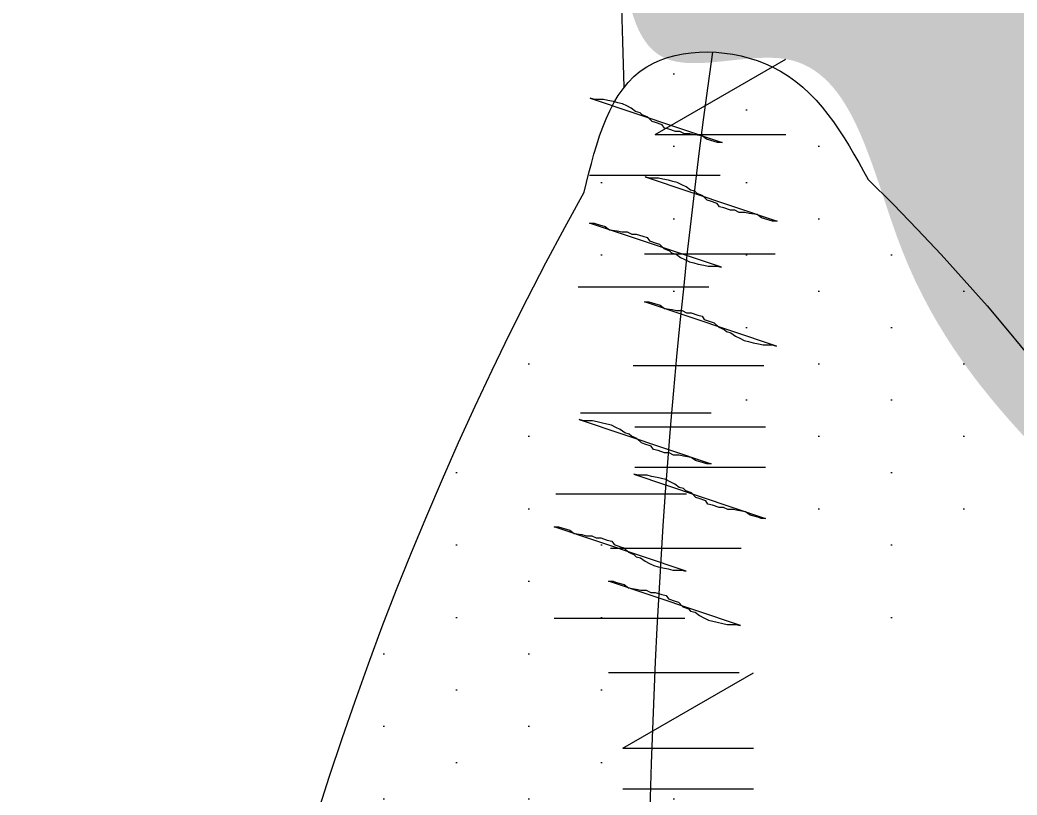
# Model space of a CAD drawing. Extents: x 3694 to 117786, y 20013 to 108631.
# Drawn here: x 25730.9 to 25884.6, y 84726 to 84845.4 of the extents above; entities that cross this region are included whole.
import ezdxf

# ---------------------------------------------------------------- set-up
doc = ezdxf.new("R2010")
doc.units = 0
doc.header["$LTSCALE"] = 1000
doc.header["$MEASUREMENT"] = 0
doc.layers.add('家具', color=253, linetype='Continuous')

# ---------------------------------------------------------------- blocks, each defined once
blk = doc.blocks.new('A$C6CBF3060')
at = {"layer": '家具'}
h = blk.add_hatch(dxfattribs=at)
h.set_pattern_fill('DOTS', color=8, scale=335.28, angle=-90, style=0)
h.set_pattern_definition([(270, (30849.118, -17863), (20.955, -10.4775), [0, -20.955])])
edge = h.paths.add_edge_path()
edge.add_spline(control_points=[(3620.03, 1020.17), (3621.86, 1029.22), (3623.64, 1038.25), (3629.08, 1066.66), (3632.51, 1085.95), (3638.45, 1124.35), (3640.91, 1143.39), (3645.5, 1187.97), (3647.38, 1213.57), (3652.14, 1291.27), (3654.16, 1344.38), (3661.08, 1425.08), (3664.02, 1452.13), (3670.09, 1492.75), (3672.4, 1506.3), (3677.68, 1533.37), (3680.68, 1546.96), (3688.04, 1576.43), (3692.48, 1592.16), (3700.18, 1618.29), (3703.39, 1628.84), (3706.57, 1639.28)], knot_values=[0.007594, 0.007594, 0.007594, 0.007594, 1.009332, 1.009332, 3.166904, 3.166904, 5.324476, 5.324476, 8.146714, 8.146714, 13.786985, 13.786985, 16.607121, 16.607121, 18.017189, 18.017189, 19.427256, 19.427256, 21.1184, 21.1184, 22.28816, 22.28816, 22.28816, 22.28816], degree=3, periodic=0)
edge.add_ellipse((1790, 2201.08), major_axis=(1412.24, 1412.24), ratio=1, start_angle=-61.33744, end_angle=-48.55715)
edge.add_ellipse((1790, 1953.25), major_axis=(1412.24, -1412.24), ratio=1, start_angle=48.55715, end_angle=61.33744)
edge.add_spline(control_points=[(3706.57, 2515.06), (3703.39, 2525.49), (3700.18, 2536.04), (3692.48, 2562.17), (3688.04, 2577.9), (3680.68, 2607.37), (3677.68, 2620.96), (3672.4, 2648.03), (3670.09, 2661.58), (3664.02, 2702.2), (3661.08, 2729.25), (3655.99, 2788.67), (3654.15, 2820.93), (3652.42, 2852.81)], knot_values=[0.007594, 0.007594, 0.007594, 0.007594, 1.177354, 1.177354, 2.868498, 2.868498, 4.278566, 4.278566, 5.688634, 5.688634, 8.508769, 8.508769, 11.917873, 11.917873, 11.917873, 11.917873], degree=3, periodic=0)
edge.add_ellipse((3646.66, 2875.24), major_axis=(16.38, 16.38), ratio=1, start_angle=225.8035, end_angle=239.4175, ccw=False)
edge.add_ellipse((3511.09, 3239.19), major_axis=(290.11, 290.11), ratio=1, start_angle=234.5429, end_angle=244.3435, ccw=False)
edge.add_ellipse((4291.38, 2715.79), major_axis=(510.62, -510.62), ratio=1, start_angle=215.53018, end_angle=236.27845)
edge.add_ellipse((8058.38, 2243.98), major_axis=(3173.05, -3173.05), ratio=1, start_angle=220.77532, end_angle=231.64202)
edge.add_ellipse((4599.34, 1341.64), major_axis=(756.09, 756.09), ratio=1, start_angle=113.99303, end_angle=139.47779)
edge.add_ellipse((3519.68, 1232.14), major_axis=(20.78, -20.78), ratio=1, start_angle=29.3497, end_angle=107.314, ccw=False)
edge.add_ellipse((3261.4, 1475.54), major_axis=(269.53, -269.53), ratio=1, start_angle=326.0697, end_angle=363.7487, ccw=False)
edge.add_ellipse((2985.94, 1255.58), major_axis=(269.54, 269.54), ratio=1, start_angle=289.4364, end_angle=291.1525, ccw=False)
edge.add_ellipse((3270.64, -411.67), major_axis=(1063.44, 1063.44), ratio=1, start_angle=35.30529, end_angle=42.74492, ccw=False)
edge.add_ellipse((3474.32, 860.01), major_axis=(153.1, -153.1), ratio=1, start_angle=92.7042, end_angle=121.7648, ccw=False)
edge = h.paths.add_edge_path()
edge.add_ellipse((3560.32, 903.74), major_axis=(59.62, 59.62), ratio=1, start_angle=248.1335, end_angle=277.7179)
edge.add_ellipse((3511.52, 931.73), major_axis=(99.2, 99.2), ratio=1, start_angle=-79.3068, end_angle=-64.3192)
edge.add_ellipse((3386.73, 2442.54), major_axis=(1116.04, -1116.04), ratio=1, start_angle=303.32412, end_angle=324.37805, ccw=False)
edge.add_spline(control_points=[(3067.31, 896.88), (3067.12, 894.7), (3066.26, 885.11), (3065.67, 875.1), (3064.82, 865.7)], knot_values=[0, 0, 0, 0, 0.241803, 1.05283, 1.05283, 1.05283, 1.05283], degree=3, periodic=0)
edge.add_ellipse((3026.91, 869), major_axis=(26.91, 26.91), ratio=1, start_angle=238.7768, end_angle=310.2728, ccw=False)
edge.add_ellipse((3357.09, 4875.54), major_axis=(2868.19, -2868.19), ratio=1, start_angle=310.45931, end_angle=318.34045)
edge = h.paths.add_edge_path()
edge.add_ellipse((3560.32, 3250.6), major_axis=(59.62, -59.62), ratio=1, start_angle=82.2821, end_angle=111.8665)
edge.add_ellipse((3357.09, -721.21), major_axis=(2868.19, 2868.19), ratio=1, start_angle=41.65955, end_angle=49.5441)
edge.add_ellipse((3026.73, 3285.3), major_axis=(26.91, -26.91), ratio=1, start_angle=49.9835, end_angle=121.3236, ccw=False)
edge.add_spline(control_points=[(3064.64, 3288.6), (3064.98, 3284.91), (3065.25, 3281.47), (3065.5, 3278.21)], knot_values=[0, 0, 0, 0, 0.318986, 0.318986, 0.318986, 0.318986], degree=3, periodic=0)
edge.add_ellipse((3494.99, -267.66), major_axis=(2525.63, -2525.63), ratio=1, start_angle=132.87541, end_angle=141.90623, ccw=False)
edge = h.paths.add_edge_path()
edge.add_ellipse((3346.43, 2814.74), major_axis=(221.16, -221.16), ratio=1, start_angle=219.856, end_angle=290.932)
edge.add_ellipse((3437.15, 2555.3), major_axis=(155.45, -155.45), ratio=1, start_angle=231.8282, end_angle=294.8811)
edge.add_ellipse((2813.7, 2180.2), major_axis=(405.32, 405.32), ratio=1, start_angle=285.52623, end_angle=332.11357, ccw=False)
edge.add_ellipse((3523.71, 1599.06), major_axis=(258.82, 258.82), ratio=1, start_angle=80.1983, end_angle=130.5063)
edge.add_ellipse((3249.27, 1365.59), major_axis=(196.09, -196.09), ratio=1, start_angle=154.0385, end_angle=216.6924)
edge.add_ellipse((3335.2, 909.36), major_axis=(433.68, 433.68), ratio=1, start_angle=80.98112, end_angle=109.87818)
edge.add_ellipse((18467.37, 2025.98), major_axis=(11109.23, 11109.23), ratio=1, start_angle=138.124167, end_angle=138.714391)
edge.add_spline(control_points=[(2789.55, 1008.19), (2796.58, 1007.75), (2803.73, 1007.65), (2811.23, 1007.93)], knot_values=[2.29351, 2.29351, 2.29351, 2.29351, 2.979733, 2.979733, 2.979733, 2.979733], degree=3, periodic=0)
edge.add_spline(control_points=[(2811.23, 1007.93), (2815.45, 1008.08), (2826.81, 1008.81), (2842.78, 1010.87), (2839.12, 1024.62), (2842.86, 1028.39), (2845.64, 1029.97)], knot_values=[2.979733, 2.979733, 2.979733, 2.979733, 3.365456, 3.990522, 4.278466, 4.605763, 4.605763, 4.605763, 4.605763], degree=3, periodic=0)
edge.add_spline(control_points=[(2845.64, 1029.97), (2848.42, 1031.55), (2852, 1032.7), (2855.58, 1033.85)], knot_values=[4.605763, 4.605763, 4.605763, 4.605763, 4.934211, 4.934211, 4.934211, 4.934211], degree=3, periodic=0)
edge.add_ellipse((3270.64, -411.67), major_axis=(1063.44, 1063.44), ratio=1, start_angle=52.79563, end_angle=61.02051, ccw=False)
edge.add_ellipse((3199.32, 1348.14), major_axis=(212.58, 212.58), ratio=1, start_angle=165.6336, end_angle=198.8131, ccw=False)
edge.add_ellipse((3199.41, 1029.52), major_axis=(217.18, -217.18), ratio=1, start_angle=151.0252, end_angle=192.4103, ccw=False)
edge.add_ellipse((3551.45, 1156.13), major_axis=(331.09, -331.09), ratio=1, start_angle=177.8464, end_angle=203.8963, ccw=False)
edge.add_ellipse((2984.33, 1140.78), major_axis=(308.61, 308.61), ratio=1, start_angle=2.0534, end_angle=10.2604, ccw=False)
edge.add_spline(control_points=[(3281.69, 1460.25), (3290.64, 1453.2), (3313.08, 1435.53), (3303.31, 1498.78), (3326.32, 1533.83), (3353.54, 1593.43), (3320.95, 1659.06), (3340.19, 1740.83), (3356.13, 1827.66), (3415.81, 1863.79), (3424.43, 1919.34), (3457.29, 1907.52), (3458.78, 1924.68), (3459.46, 1933.62)], knot_values=[28.726228, 28.726228, 28.726228, 28.726228, 29.65137, 31.045535, 32.970907, 34.80046, 37.537981, 40.132447, 43.737998, 46.299248, 47.538816, 48.20545, 48.984057, 48.984057, 48.984057, 48.984057], degree=3, periodic=0)
edge.add_ellipse((-2827.43, 2095.36), major_axis=(4446.97, 4446.97), ratio=1, start_angle=-46.473696, end_angle=-42.846266)
edge.add_spline(control_points=[(3457.09, 2331.7), (3455.69, 2345.59), (3452.51, 2370.1), (3408.95, 2401.11), (3388.22, 2469.69), (3352.77, 2533.34), (3364.03, 2604.82), (3327.27, 2627.48), (3294.91, 2714.33), (3294.34, 2693.09)], knot_values=[0, 0, 0, 0, 1.426784, 2.507846, 5.446644, 8.794162, 10.36551, 12.195062, 14.476347, 14.476347, 14.476347, 14.476347], degree=3, periodic=0)
edge.add_ellipse((3687.44, 2947.47), major_axis=(331.09, -331.09), ratio=1, start_angle=233.19, end_angle=257.9077, ccw=False)
edge.add_ellipse((3372.61, 3149.56), major_axis=(217.18, -217.18), ratio=1, start_angle=244.676, end_angle=286.061, ccw=False)
edge.add_ellipse((3301.3, 2839.02), major_axis=(212.58, 212.58), ratio=1, start_angle=85.1447, end_angle=91.4527, ccw=False)
edge.add_ellipse((3267.1, 4450.91), major_axis=(983.78, 983.78), ratio=1, start_angle=208.08803, end_angle=218.41184, ccw=False)
edge.add_spline(control_points=[(2862.38, 3119.81), (2856.87, 3121.62), (2851.36, 3123.43), (2848.77, 3126.81)], knot_values=[4.42753, 4.42753, 4.42753, 4.42753, 4.934211, 4.934211, 4.934211, 4.934211], degree=3, periodic=0)
edge.add_ellipse((3341.2, 3246.53), major_axis=(358.34, -358.34), ratio=1, start_angle=238.6648, end_angle=277.8164)
h = blk.add_hatch(dxfattribs=at)
h.set_pattern_fill('DOTS', color=8, scale=178.816, angle=-90, style=0)
h.set_pattern_definition([(90, (19419.915, 11841.096), (11.176, 5.588), [0, -11.176])])
edge = h.paths.add_edge_path(flags=17)
edge.add_ellipse((3512.05, 1537.04), major_axis=(23.26, -23.26), ratio=1, start_angle=197.4294, end_angle=247.2256)
edge.add_ellipse((3405.09, 1488.23), major_axis=(59.9, 59.9), ratio=1, start_angle=-19.5752, end_angle=24.1656)
edge.add_ellipse((3447.16, 1522.36), major_axis=(32.95, 32.95), ratio=1, start_angle=-5.0784, end_angle=59.8411, ccw=False)
edge = h.paths.add_edge_path(flags=17)
edge.add_ellipse((2756.63, 1621.86), major_axis=(481.37, -481.37), ratio=1, start_angle=400.41227, end_angle=401.14693, ccw=False)
edge.add_ellipse((3381.54, 1556.03), major_axis=(38.8, -38.8), ratio=1, start_angle=56.9663, end_angle=128.4606)
edge.add_ellipse((3389.65, 1631.85), major_axis=(15.13, -15.13), ratio=1, start_angle=310.0022, end_angle=447.0102)
edge.add_ellipse((3345.1, 1578.43), major_axis=(64.2, -64.2), ratio=1, start_angle=43.5349, end_angle=93.2565, ccw=False)
edge = h.paths.add_edge_path()
edge.add_ellipse((3173.06, 1553.93), major_axis=(242.04, 242.04), ratio=1, start_angle=258.5394, end_angle=308.1498, ccw=False)
edge.add_spline(control_points=[(3362.18, 1268.63), (3354.24, 1262.04), (3344.13, 1253.67), (3335.55, 1259.3), (3333.82, 1260.89)], knot_values=[0, 0, 0, 0, 1.422385, 1.810205, 1.810205, 1.810205, 1.810205], degree=3, periodic=0)
edge.add_ellipse((2756.63, 1621.86), major_axis=(481.37, -481.37), ratio=1, start_angle=12.97851, end_angle=17.57137)
edge.add_ellipse((3199.67, 1567.91), major_axis=(216.1, -216.1), ratio=1, start_angle=346.8345, end_angle=397.9332)
edge.add_ellipse((3045.7, 1632.76), major_axis=(331.35, -331.35), ratio=1, start_angle=32.371, end_angle=75.2566)
edge.add_ellipse((2456.05, 1773.59), major_axis=(706.38, 706.38), ratio=1, start_angle=-39.52687, end_angle=-36.92238)
edge.add_spline(control_points=[(3445.11, 1913.96), (3448.83, 1914.13), (3460.11, 1911.97), (3463, 1900.28), (3464.95, 1892.38)], knot_values=[0, 0, 0, 0, 0.581976, 1.791185, 1.791185, 1.791185, 1.791185], degree=3, periodic=0)
edge.add_ellipse((3015.11, 1642.83), major_axis=(363.75, -363.75), ratio=1, start_angle=390.3936, end_angle=434.0198, ccw=False)
edge = h.paths.add_edge_path()
edge.add_spline(control_points=[(3421.16, 1894.31), (3425.04, 1901.31), (3430.43, 1911.05), (3441.93, 1913.82), (3445.11, 1913.96)], knot_values=[1.791185, 1.791185, 1.791185, 1.791185, 3.069002, 3.567392, 3.567392, 3.567392, 3.567392], degree=3, periodic=0)
edge.add_ellipse((2456.05, 1773.59), major_axis=(706.38, 706.38), ratio=1, start_angle=320.47313, end_angle=323.07762, ccw=False)
edge.add_ellipse((3756, 1614.62), major_axis=(281.07, 281.07), ratio=1, start_angle=95.2336, end_angle=138.9318)
edge.add_ellipse((3762, 1449.87), major_axis=(300.8, -300.8), ratio=1, start_angle=206.1422, end_angle=244.4433)
edge.add_ellipse((2756.63, 1621.86), major_axis=(481.37, -481.37), ratio=1, start_angle=372.97851, end_angle=377.57137, ccw=False)
edge.add_spline(control_points=[(3333.82, 1260.89), (3331.21, 1263.3), (3324.08, 1273.32), (3320.95, 1283.15), (3318.86, 1289.74)], knot_values=[1.810205, 1.810205, 1.810205, 1.810205, 2.398758, 3.598447, 3.598447, 3.598447, 3.598447], degree=3, periodic=0)
edge.add_ellipse((3689.16, 1407.74), major_axis=(274.82, 274.82), ratio=1, start_angle=107.8515, end_angle=152.6753, ccw=False)
edge.add_ellipse((3633.61, 1676.43), major_axis=(215.18, 215.18), ratio=1, start_angle=89.2777, end_angle=152.4675, ccw=False)
at = {"layer": '家具', "color": 8, "linetype": 'Continuous'}
for p, q in [((3453.98, 1901.27), (3433.85, 1912.89)), ((3453.98, 1901.27), (3433.85, 1912.89)), ((3453.98, 1901.27), (3433.85, 1912.89)), ((3453.98, 1901.27), (3433.85, 1912.89)), ((3453.98, 1901.27), (3433.85, 1901.27)), ((3453.98, 1901.27), (3433.85, 1901.27)), ((3453.98, 1901.27), (3433.85, 1901.27)), ((3453.98, 1901.27), (3433.85, 1901.27)), ((3443.97, 1894.94), (3464.1, 1894.94)), ((3443.97, 1894.94), (3464.1, 1894.94)), ((3443.97, 1894.94), (3464.1, 1894.94)), ((3443.97, 1894.94), (3464.1, 1894.94)), ((3435.51, 1882.81), (3455.64, 1882.81)), ((3435.51, 1882.81), (3455.64, 1882.81)), ((3435.51, 1882.81), (3455.64, 1882.81)), ((3435.51, 1882.81), (3455.64, 1882.81)), ((3445.72, 1877.74), (3465.85, 1877.74)), ((3445.72, 1877.74), (3465.85, 1877.74)), ((3445.72, 1877.74), (3465.85, 1877.74)), ((3445.72, 1877.74), (3465.85, 1877.74)), ((3437.26, 1865.61), (3457.39, 1865.61)), ((3437.26, 1865.61), (3457.39, 1865.61)), ((3437.26, 1865.61), (3457.39, 1865.61)), ((3437.26, 1865.61), (3457.39, 1865.61)), ((3465.5, 1858.35), (3445.37, 1858.35)), ((3465.5, 1858.35), (3445.37, 1858.35)), ((3465.5, 1858.35), (3445.37, 1858.35)), ((3465.5, 1858.35), (3445.37, 1858.35)), ((3457.11, 1856.22), (3436.98, 1856.22)), ((3457.11, 1856.22), (3436.98, 1856.22)), ((3457.11, 1856.22), (3436.98, 1856.22)), ((3457.11, 1856.22), (3436.98, 1856.22)), ((3457.11, 1849.96), (3436.98, 1849.96)), ((3457.11, 1849.96), (3436.98, 1849.96)), ((3457.11, 1849.96), (3436.98, 1849.96)), ((3457.11, 1849.96), (3436.98, 1849.96)), ((3469.28, 1845.88), (3449.15, 1845.88)), ((3469.28, 1845.88), (3449.15, 1845.88)), ((3469.28, 1845.88), (3449.15, 1845.88)), ((3469.28, 1845.88), (3449.15, 1845.88)), ((3460.89, 1837.48), (3440.76, 1837.48)), ((3460.89, 1837.48), (3440.76, 1837.48)), ((3460.89, 1837.48), (3440.76, 1837.48)), ((3460.89, 1837.48), (3440.76, 1837.48)), ((3449.43, 1826.65), (3469.56, 1826.65)), ((3449.43, 1826.65), (3469.56, 1826.65)), ((3449.43, 1826.65), (3469.56, 1826.65)), ((3449.43, 1826.65), (3469.56, 1826.65)), ((3458.99, 1806.67), (3438.86, 1818.3)), ((3458.99, 1806.67), (3438.86, 1818.3)), ((3458.99, 1806.67), (3438.86, 1818.3)), ((3458.99, 1806.67), (3438.86, 1818.3)), ((3441.04, 1818.26), (3461.17, 1818.26)), ((3441.04, 1818.26), (3461.17, 1818.26)), ((3441.04, 1818.26), (3461.17, 1818.26)), ((3441.04, 1818.26), (3461.17, 1818.26)), ((3458.99, 1806.67), (3438.86, 1806.67)), ((3458.99, 1806.67), (3438.86, 1806.67)), ((3458.99, 1806.67), (3438.86, 1806.67)), ((3458.99, 1806.67), (3438.86, 1806.67)), ((3458.99, 1800.42), (3438.86, 1800.42)), ((3458.99, 1800.42), (3438.86, 1800.42)), ((3458.99, 1800.42), (3438.86, 1800.42)), ((3458.99, 1800.42), (3438.86, 1800.42))]:
    blk.add_line(p, q, dxfattribs=at)
for points in [[(3443.69, 1900.02), (3444.37, 1900.02), (3444.88, 1900.2), (3446.08, 1900.54), (3446.76, 1901.05), (3447.96, 1901.22), (3448.64, 1901.39), (3449.49, 1901.39), (3450.18, 1901.73), (3450.86, 1901.73), (3451.88, 1902.07), (3452.57, 1902.24), (3452.91, 1902.76), (3453.93, 1903.1), (3454.44, 1903.27), (3455.13, 1903.95), (3455.98, 1904.29), (3456.32, 1904.63), (3457.01, 1904.81), (3457.69, 1905.32), (3458.37, 1905.66), (3459.05, 1906), (3459.74, 1906.17), (3460.42, 1906.34), (3461.27, 1906.51), (3461.96, 1906.68), (3462.64, 1906.68), (3463.32, 1906.68), (3464.01, 1906.85)], [(3443.69, 1900.02), (3444.37, 1900.02), (3444.88, 1900.2), (3446.08, 1900.54), (3446.76, 1901.05), (3447.96, 1901.22), (3448.64, 1901.39), (3449.49, 1901.39), (3450.18, 1901.73), (3450.86, 1901.73), (3451.88, 1902.07), (3452.57, 1902.24), (3452.91, 1902.76), (3453.93, 1903.1), (3454.44, 1903.27), (3455.13, 1903.95), (3455.98, 1904.29), (3456.32, 1904.63), (3457.01, 1904.81), (3457.69, 1905.32), (3458.37, 1905.66), (3459.05, 1906), (3459.74, 1906.17), (3460.42, 1906.34), (3461.27, 1906.51), (3461.96, 1906.68), (3462.64, 1906.68), (3463.32, 1906.68), (3464.01, 1906.85)], [(3443.69, 1900.02), (3444.37, 1900.02), (3444.88, 1900.2), (3446.08, 1900.54), (3446.76, 1901.05), (3447.96, 1901.22), (3448.64, 1901.39), (3449.49, 1901.39), (3450.18, 1901.73), (3450.86, 1901.73), (3451.88, 1902.07), (3452.57, 1902.24), (3452.91, 1902.76), (3453.93, 1903.1), (3454.44, 1903.27), (3455.13, 1903.95), (3455.98, 1904.29), (3456.32, 1904.63), (3457.01, 1904.81), (3457.69, 1905.32), (3458.37, 1905.66), (3459.05, 1906), (3459.74, 1906.17), (3460.42, 1906.34), (3461.27, 1906.51), (3461.96, 1906.68), (3462.64, 1906.68), (3463.32, 1906.68), (3464.01, 1906.85)], [(3443.69, 1900.02), (3444.37, 1900.02), (3444.88, 1900.2), (3446.08, 1900.54), (3446.76, 1901.05), (3447.96, 1901.22), (3448.64, 1901.39), (3449.49, 1901.39), (3450.18, 1901.73), (3450.86, 1901.73), (3451.88, 1902.07), (3452.57, 1902.24), (3452.91, 1902.76), (3453.93, 1903.1), (3454.44, 1903.27), (3455.13, 1903.95), (3455.98, 1904.29), (3456.32, 1904.63), (3457.01, 1904.81), (3457.69, 1905.32), (3458.37, 1905.66), (3459.05, 1906), (3459.74, 1906.17), (3460.42, 1906.34), (3461.27, 1906.51), (3461.96, 1906.68), (3462.64, 1906.68), (3463.32, 1906.68), (3464.01, 1906.85)], [(3435.22, 1887.9), (3435.91, 1887.9), (3436.42, 1888.07), (3437.61, 1888.41), (3438.3, 1888.92), (3439.49, 1889.09), (3440.18, 1889.26), (3441.03, 1889.26), (3441.71, 1889.6), (3442.4, 1889.6), (3443.42, 1889.94), (3444.1, 1890.11), (3444.44, 1890.63), (3445.47, 1890.97), (3445.98, 1891.14), (3446.66, 1891.82), (3447.52, 1892.16), (3447.86, 1892.51), (3448.54, 1892.68), (3449.23, 1893.19), (3449.91, 1893.53), (3450.59, 1893.87), (3451.27, 1894.04), (3451.96, 1894.21), (3452.81, 1894.38), (3453.49, 1894.55), (3454.18, 1894.55), (3454.86, 1894.55), (3455.54, 1894.73)], [(3435.22, 1887.9), (3435.91, 1887.9), (3436.42, 1888.07), (3437.61, 1888.41), (3438.3, 1888.92), (3439.49, 1889.09), (3440.18, 1889.26), (3441.03, 1889.26), (3441.71, 1889.6), (3442.4, 1889.6), (3443.42, 1889.94), (3444.1, 1890.11), (3444.44, 1890.63), (3445.47, 1890.97), (3445.98, 1891.14), (3446.66, 1891.82), (3447.52, 1892.16), (3447.86, 1892.51), (3448.54, 1892.68), (3449.23, 1893.19), (3449.91, 1893.53), (3450.59, 1893.87), (3451.27, 1894.04), (3451.96, 1894.21), (3452.81, 1894.38), (3453.49, 1894.55), (3454.18, 1894.55), (3454.86, 1894.55), (3455.54, 1894.73)], [(3435.22, 1887.9), (3435.91, 1887.9), (3436.42, 1888.07), (3437.61, 1888.41), (3438.3, 1888.92), (3439.49, 1889.09), (3440.18, 1889.26), (3441.03, 1889.26), (3441.71, 1889.6), (3442.4, 1889.6), (3443.42, 1889.94), (3444.1, 1890.11), (3444.44, 1890.63), (3445.47, 1890.97), (3445.98, 1891.14), (3446.66, 1891.82), (3447.52, 1892.16), (3447.86, 1892.51), (3448.54, 1892.68), (3449.23, 1893.19), (3449.91, 1893.53), (3450.59, 1893.87), (3451.27, 1894.04), (3451.96, 1894.21), (3452.81, 1894.38), (3453.49, 1894.55), (3454.18, 1894.55), (3454.86, 1894.55), (3455.54, 1894.73)], [(3435.22, 1887.9), (3435.91, 1887.9), (3436.42, 1888.07), (3437.61, 1888.41), (3438.3, 1888.92), (3439.49, 1889.09), (3440.18, 1889.26), (3441.03, 1889.26), (3441.71, 1889.6), (3442.4, 1889.6), (3443.42, 1889.94), (3444.1, 1890.11), (3444.44, 1890.63), (3445.47, 1890.97), (3445.98, 1891.14), (3446.66, 1891.82), (3447.52, 1892.16), (3447.86, 1892.51), (3448.54, 1892.68), (3449.23, 1893.19), (3449.91, 1893.53), (3450.59, 1893.87), (3451.27, 1894.04), (3451.96, 1894.21), (3452.81, 1894.38), (3453.49, 1894.55), (3454.18, 1894.55), (3454.86, 1894.55), (3455.54, 1894.73)], [(3464.1, 1887.62), (3463.42, 1887.62), (3462.91, 1887.45), (3461.71, 1887.1), (3461.03, 1886.59), (3459.83, 1886.42), (3459.15, 1886.25), (3458.3, 1886.25), (3457.61, 1885.91), (3456.93, 1885.91), (3455.91, 1885.57), (3455.22, 1885.4), (3454.88, 1884.88), (3453.86, 1884.54), (3453.35, 1884.37), (3452.66, 1883.69), (3451.81, 1883.35), (3451.47, 1883.01), (3450.78, 1882.84), (3450.1, 1882.32), (3449.42, 1881.98), (3448.73, 1881.64), (3448.05, 1881.47), (3447.37, 1881.3), (3446.52, 1881.13), (3445.83, 1880.96), (3445.15, 1880.96), (3444.47, 1880.96), (3443.78, 1880.79)], [(3464.1, 1887.62), (3463.42, 1887.62), (3462.91, 1887.45), (3461.71, 1887.1), (3461.03, 1886.59), (3459.83, 1886.42), (3459.15, 1886.25), (3458.3, 1886.25), (3457.61, 1885.91), (3456.93, 1885.91), (3455.91, 1885.57), (3455.22, 1885.4), (3454.88, 1884.88), (3453.86, 1884.54), (3453.35, 1884.37), (3452.66, 1883.69), (3451.81, 1883.35), (3451.47, 1883.01), (3450.78, 1882.84), (3450.1, 1882.32), (3449.42, 1881.98), (3448.73, 1881.64), (3448.05, 1881.47), (3447.37, 1881.3), (3446.52, 1881.13), (3445.83, 1880.96), (3445.15, 1880.96), (3444.47, 1880.96), (3443.78, 1880.79)], [(3464.1, 1887.62), (3463.42, 1887.62), (3462.91, 1887.45), (3461.71, 1887.1), (3461.03, 1886.59), (3459.83, 1886.42), (3459.15, 1886.25), (3458.3, 1886.25), (3457.61, 1885.91), (3456.93, 1885.91), (3455.91, 1885.57), (3455.22, 1885.4), (3454.88, 1884.88), (3453.86, 1884.54), (3453.35, 1884.37), (3452.66, 1883.69), (3451.81, 1883.35), (3451.47, 1883.01), (3450.78, 1882.84), (3450.1, 1882.32), (3449.42, 1881.98), (3448.73, 1881.64), (3448.05, 1881.47), (3447.37, 1881.3), (3446.52, 1881.13), (3445.83, 1880.96), (3445.15, 1880.96), (3444.47, 1880.96), (3443.78, 1880.79)], [(3464.1, 1887.62), (3463.42, 1887.62), (3462.91, 1887.45), (3461.71, 1887.1), (3461.03, 1886.59), (3459.83, 1886.42), (3459.15, 1886.25), (3458.3, 1886.25), (3457.61, 1885.91), (3456.93, 1885.91), (3455.91, 1885.57), (3455.22, 1885.4), (3454.88, 1884.88), (3453.86, 1884.54), (3453.35, 1884.37), (3452.66, 1883.69), (3451.81, 1883.35), (3451.47, 1883.01), (3450.78, 1882.84), (3450.1, 1882.32), (3449.42, 1881.98), (3448.73, 1881.64), (3448.05, 1881.47), (3447.37, 1881.3), (3446.52, 1881.13), (3445.83, 1880.96), (3445.15, 1880.96), (3444.47, 1880.96), (3443.78, 1880.79)], [(3455.64, 1875.49), (3454.96, 1875.49), (3454.44, 1875.32), (3453.25, 1874.98), (3452.57, 1874.46), (3451.37, 1874.29), (3450.69, 1874.12), (3449.83, 1874.12), (3449.15, 1873.78), (3448.47, 1873.78), (3447.44, 1873.44), (3446.76, 1873.27), (3446.42, 1872.76), (3445.39, 1872.41), (3444.88, 1872.24), (3444.2, 1871.56), (3443.34, 1871.22), (3443, 1870.88), (3442.32, 1870.71), (3441.64, 1870.19), (3440.95, 1869.85), (3440.27, 1869.51), (3439.59, 1869.34), (3438.9, 1869.17), (3438.05, 1869), (3437.37, 1868.83), (3436.69, 1868.83), (3436, 1868.83), (3435.32, 1868.66)], [(3455.64, 1875.49), (3454.96, 1875.49), (3454.44, 1875.32), (3453.25, 1874.98), (3452.57, 1874.46), (3451.37, 1874.29), (3450.69, 1874.12), (3449.83, 1874.12), (3449.15, 1873.78), (3448.47, 1873.78), (3447.44, 1873.44), (3446.76, 1873.27), (3446.42, 1872.76), (3445.39, 1872.41), (3444.88, 1872.24), (3444.2, 1871.56), (3443.34, 1871.22), (3443, 1870.88), (3442.32, 1870.71), (3441.64, 1870.19), (3440.95, 1869.85), (3440.27, 1869.51), (3439.59, 1869.34), (3438.9, 1869.17), (3438.05, 1869), (3437.37, 1868.83), (3436.69, 1868.83), (3436, 1868.83), (3435.32, 1868.66)], [(3455.64, 1875.49), (3454.96, 1875.49), (3454.44, 1875.32), (3453.25, 1874.98), (3452.57, 1874.46), (3451.37, 1874.29), (3450.69, 1874.12), (3449.83, 1874.12), (3449.15, 1873.78), (3448.47, 1873.78), (3447.44, 1873.44), (3446.76, 1873.27), (3446.42, 1872.76), (3445.39, 1872.41), (3444.88, 1872.24), (3444.2, 1871.56), (3443.34, 1871.22), (3443, 1870.88), (3442.32, 1870.71), (3441.64, 1870.19), (3440.95, 1869.85), (3440.27, 1869.51), (3439.59, 1869.34), (3438.9, 1869.17), (3438.05, 1869), (3437.37, 1868.83), (3436.69, 1868.83), (3436, 1868.83), (3435.32, 1868.66)], [(3455.64, 1875.49), (3454.96, 1875.49), (3454.44, 1875.32), (3453.25, 1874.98), (3452.57, 1874.46), (3451.37, 1874.29), (3450.69, 1874.12), (3449.83, 1874.12), (3449.15, 1873.78), (3448.47, 1873.78), (3447.44, 1873.44), (3446.76, 1873.27), (3446.42, 1872.76), (3445.39, 1872.41), (3444.88, 1872.24), (3444.2, 1871.56), (3443.34, 1871.22), (3443, 1870.88), (3442.32, 1870.71), (3441.64, 1870.19), (3440.95, 1869.85), (3440.27, 1869.51), (3439.59, 1869.34), (3438.9, 1869.17), (3438.05, 1869), (3437.37, 1868.83), (3436.69, 1868.83), (3436, 1868.83), (3435.32, 1868.66)], [(3445.37, 1850.48), (3446.05, 1850.48), (3446.56, 1850.65), (3447.76, 1850.99), (3448.44, 1851.5), (3449.64, 1851.67), (3450.32, 1851.84), (3451.17, 1851.84), (3451.86, 1852.18), (3452.54, 1852.18), (3453.56, 1852.53), (3454.25, 1852.7), (3454.59, 1853.21), (3455.61, 1853.55), (3456.12, 1853.72), (3456.81, 1854.4), (3457.66, 1854.75), (3458, 1855.09), (3458.69, 1855.26), (3459.37, 1855.77), (3460.05, 1856.11), (3460.73, 1856.45), (3461.42, 1856.62), (3462.1, 1856.79), (3462.95, 1856.97), (3463.64, 1857.14), (3464.32, 1857.14), (3465, 1857.14), (3465.69, 1857.31)], [(3445.37, 1850.48), (3446.05, 1850.48), (3446.56, 1850.65), (3447.76, 1850.99), (3448.44, 1851.5), (3449.64, 1851.67), (3450.32, 1851.84), (3451.17, 1851.84), (3451.86, 1852.18), (3452.54, 1852.18), (3453.56, 1852.53), (3454.25, 1852.7), (3454.59, 1853.21), (3455.61, 1853.55), (3456.12, 1853.72), (3456.81, 1854.4), (3457.66, 1854.75), (3458, 1855.09), (3458.69, 1855.26), (3459.37, 1855.77), (3460.05, 1856.11), (3460.73, 1856.45), (3461.42, 1856.62), (3462.1, 1856.79), (3462.95, 1856.97), (3463.64, 1857.14), (3464.32, 1857.14), (3465, 1857.14), (3465.69, 1857.31)], [(3445.37, 1850.48), (3446.05, 1850.48), (3446.56, 1850.65), (3447.76, 1850.99), (3448.44, 1851.5), (3449.64, 1851.67), (3450.32, 1851.84), (3451.17, 1851.84), (3451.86, 1852.18), (3452.54, 1852.18), (3453.56, 1852.53), (3454.25, 1852.7), (3454.59, 1853.21), (3455.61, 1853.55), (3456.12, 1853.72), (3456.81, 1854.4), (3457.66, 1854.75), (3458, 1855.09), (3458.69, 1855.26), (3459.37, 1855.77), (3460.05, 1856.11), (3460.73, 1856.45), (3461.42, 1856.62), (3462.1, 1856.79), (3462.95, 1856.97), (3463.64, 1857.14), (3464.32, 1857.14), (3465, 1857.14), (3465.69, 1857.31)], [(3445.37, 1850.48), (3446.05, 1850.48), (3446.56, 1850.65), (3447.76, 1850.99), (3448.44, 1851.5), (3449.64, 1851.67), (3450.32, 1851.84), (3451.17, 1851.84), (3451.86, 1852.18), (3452.54, 1852.18), (3453.56, 1852.53), (3454.25, 1852.7), (3454.59, 1853.21), (3455.61, 1853.55), (3456.12, 1853.72), (3456.81, 1854.4), (3457.66, 1854.75), (3458, 1855.09), (3458.69, 1855.26), (3459.37, 1855.77), (3460.05, 1856.11), (3460.73, 1856.45), (3461.42, 1856.62), (3462.1, 1856.79), (3462.95, 1856.97), (3463.64, 1857.14), (3464.32, 1857.14), (3465, 1857.14), (3465.69, 1857.31)], [(3436.98, 1842.09), (3437.66, 1842.09), (3438.17, 1842.26), (3439.37, 1842.6), (3440.05, 1843.11), (3441.24, 1843.28), (3441.93, 1843.45), (3442.78, 1843.45), (3443.46, 1843.79), (3444.15, 1843.79), (3445.17, 1844.13), (3445.86, 1844.3), (3446.2, 1844.82), (3447.22, 1845.16), (3447.73, 1845.33), (3448.42, 1846.01), (3449.27, 1846.35), (3449.61, 1846.7), (3450.29, 1846.87), (3450.98, 1847.38), (3451.66, 1847.72), (3452.34, 1848.06), (3453.03, 1848.23), (3453.71, 1848.4), (3454.56, 1848.57), (3455.25, 1848.74), (3455.93, 1848.74), (3456.61, 1848.74), (3457.3, 1848.92)], [(3436.98, 1842.09), (3437.66, 1842.09), (3438.17, 1842.26), (3439.37, 1842.6), (3440.05, 1843.11), (3441.24, 1843.28), (3441.93, 1843.45), (3442.78, 1843.45), (3443.46, 1843.79), (3444.15, 1843.79), (3445.17, 1844.13), (3445.86, 1844.3), (3446.2, 1844.82), (3447.22, 1845.16), (3447.73, 1845.33), (3448.42, 1846.01), (3449.27, 1846.35), (3449.61, 1846.7), (3450.29, 1846.87), (3450.98, 1847.38), (3451.66, 1847.72), (3452.34, 1848.06), (3453.03, 1848.23), (3453.71, 1848.4), (3454.56, 1848.57), (3455.25, 1848.74), (3455.93, 1848.74), (3456.61, 1848.74), (3457.3, 1848.92)], [(3436.98, 1842.09), (3437.66, 1842.09), (3438.17, 1842.26), (3439.37, 1842.6), (3440.05, 1843.11), (3441.24, 1843.28), (3441.93, 1843.45), (3442.78, 1843.45), (3443.46, 1843.79), (3444.15, 1843.79), (3445.17, 1844.13), (3445.86, 1844.3), (3446.2, 1844.82), (3447.22, 1845.16), (3447.73, 1845.33), (3448.42, 1846.01), (3449.27, 1846.35), (3449.61, 1846.7), (3450.29, 1846.87), (3450.98, 1847.38), (3451.66, 1847.72), (3452.34, 1848.06), (3453.03, 1848.23), (3453.71, 1848.4), (3454.56, 1848.57), (3455.25, 1848.74), (3455.93, 1848.74), (3456.61, 1848.74), (3457.3, 1848.92)], [(3436.98, 1842.09), (3437.66, 1842.09), (3438.17, 1842.26), (3439.37, 1842.6), (3440.05, 1843.11), (3441.24, 1843.28), (3441.93, 1843.45), (3442.78, 1843.45), (3443.46, 1843.79), (3444.15, 1843.79), (3445.17, 1844.13), (3445.86, 1844.3), (3446.2, 1844.82), (3447.22, 1845.16), (3447.73, 1845.33), (3448.42, 1846.01), (3449.27, 1846.35), (3449.61, 1846.7), (3450.29, 1846.87), (3450.98, 1847.38), (3451.66, 1847.72), (3452.34, 1848.06), (3453.03, 1848.23), (3453.71, 1848.4), (3454.56, 1848.57), (3455.25, 1848.74), (3455.93, 1848.74), (3456.61, 1848.74), (3457.3, 1848.92)], [(3469.56, 1840.79), (3468.88, 1840.79), (3468.37, 1840.62), (3467.17, 1840.28), (3466.49, 1839.77), (3465.3, 1839.59), (3464.61, 1839.42), (3463.76, 1839.42), (3463.08, 1839.08), (3462.39, 1839.08), (3461.37, 1838.74), (3460.69, 1838.57), (3460.34, 1838.06), (3459.32, 1837.72), (3458.81, 1837.55), (3458.12, 1836.86), (3457.27, 1836.52), (3456.93, 1836.18), (3456.25, 1836.01), (3455.56, 1835.5), (3454.88, 1835.16), (3454.2, 1834.81), (3453.51, 1834.64), (3452.83, 1834.47), (3451.98, 1834.3), (3451.29, 1834.13), (3450.61, 1834.13), (3449.93, 1834.13), (3449.24, 1833.96)], [(3469.56, 1840.79), (3468.88, 1840.79), (3468.37, 1840.62), (3467.17, 1840.28), (3466.49, 1839.77), (3465.3, 1839.59), (3464.61, 1839.42), (3463.76, 1839.42), (3463.08, 1839.08), (3462.39, 1839.08), (3461.37, 1838.74), (3460.69, 1838.57), (3460.34, 1838.06), (3459.32, 1837.72), (3458.81, 1837.55), (3458.12, 1836.86), (3457.27, 1836.52), (3456.93, 1836.18), (3456.25, 1836.01), (3455.56, 1835.5), (3454.88, 1835.16), (3454.2, 1834.81), (3453.51, 1834.64), (3452.83, 1834.47), (3451.98, 1834.3), (3451.29, 1834.13), (3450.61, 1834.13), (3449.93, 1834.13), (3449.24, 1833.96)], [(3469.56, 1840.79), (3468.88, 1840.79), (3468.37, 1840.62), (3467.17, 1840.28), (3466.49, 1839.77), (3465.3, 1839.59), (3464.61, 1839.42), (3463.76, 1839.42), (3463.08, 1839.08), (3462.39, 1839.08), (3461.37, 1838.74), (3460.69, 1838.57), (3460.34, 1838.06), (3459.32, 1837.72), (3458.81, 1837.55), (3458.12, 1836.86), (3457.27, 1836.52), (3456.93, 1836.18), (3456.25, 1836.01), (3455.56, 1835.5), (3454.88, 1835.16), (3454.2, 1834.81), (3453.51, 1834.64), (3452.83, 1834.47), (3451.98, 1834.3), (3451.29, 1834.13), (3450.61, 1834.13), (3449.93, 1834.13), (3449.24, 1833.96)], [(3469.56, 1840.79), (3468.88, 1840.79), (3468.37, 1840.62), (3467.17, 1840.28), (3466.49, 1839.77), (3465.3, 1839.59), (3464.61, 1839.42), (3463.76, 1839.42), (3463.08, 1839.08), (3462.39, 1839.08), (3461.37, 1838.74), (3460.69, 1838.57), (3460.34, 1838.06), (3459.32, 1837.72), (3458.81, 1837.55), (3458.12, 1836.86), (3457.27, 1836.52), (3456.93, 1836.18), (3456.25, 1836.01), (3455.56, 1835.5), (3454.88, 1835.16), (3454.2, 1834.81), (3453.51, 1834.64), (3452.83, 1834.47), (3451.98, 1834.3), (3451.29, 1834.13), (3450.61, 1834.13), (3449.93, 1834.13), (3449.24, 1833.96)], [(3461.17, 1832.4), (3460.49, 1832.4), (3459.98, 1832.23), (3458.78, 1831.89), (3458.1, 1831.37), (3456.9, 1831.2), (3456.22, 1831.03), (3455.37, 1831.03), (3454.68, 1830.69), (3454, 1830.69), (3452.98, 1830.35), (3452.29, 1830.18), (3451.95, 1829.67), (3450.93, 1829.33), (3450.42, 1829.15), (3449.73, 1828.47), (3448.88, 1828.13), (3448.54, 1827.79), (3447.85, 1827.62), (3447.17, 1827.11), (3446.49, 1826.76), (3445.8, 1826.42), (3445.12, 1826.25), (3444.44, 1826.08), (3443.59, 1825.91), (3442.9, 1825.74), (3442.22, 1825.74), (3441.54, 1825.74), (3440.85, 1825.57)], [(3461.17, 1832.4), (3460.49, 1832.4), (3459.98, 1832.23), (3458.78, 1831.89), (3458.1, 1831.37), (3456.9, 1831.2), (3456.22, 1831.03), (3455.37, 1831.03), (3454.68, 1830.69), (3454, 1830.69), (3452.98, 1830.35), (3452.29, 1830.18), (3451.95, 1829.67), (3450.93, 1829.33), (3450.42, 1829.15), (3449.73, 1828.47), (3448.88, 1828.13), (3448.54, 1827.79), (3447.85, 1827.62), (3447.17, 1827.11), (3446.49, 1826.76), (3445.8, 1826.42), (3445.12, 1826.25), (3444.44, 1826.08), (3443.59, 1825.91), (3442.9, 1825.74), (3442.22, 1825.74), (3441.54, 1825.74), (3440.85, 1825.57)], [(3461.17, 1832.4), (3460.49, 1832.4), (3459.98, 1832.23), (3458.78, 1831.89), (3458.1, 1831.37), (3456.9, 1831.2), (3456.22, 1831.03), (3455.37, 1831.03), (3454.68, 1830.69), (3454, 1830.69), (3452.98, 1830.35), (3452.29, 1830.18), (3451.95, 1829.67), (3450.93, 1829.33), (3450.42, 1829.15), (3449.73, 1828.47), (3448.88, 1828.13), (3448.54, 1827.79), (3447.85, 1827.62), (3447.17, 1827.11), (3446.49, 1826.76), (3445.8, 1826.42), (3445.12, 1826.25), (3444.44, 1826.08), (3443.59, 1825.91), (3442.9, 1825.74), (3442.22, 1825.74), (3441.54, 1825.74), (3440.85, 1825.57)], [(3461.17, 1832.4), (3460.49, 1832.4), (3459.98, 1832.23), (3458.78, 1831.89), (3458.1, 1831.37), (3456.9, 1831.2), (3456.22, 1831.03), (3455.37, 1831.03), (3454.68, 1830.69), (3454, 1830.69), (3452.98, 1830.35), (3452.29, 1830.18), (3451.95, 1829.67), (3450.93, 1829.33), (3450.42, 1829.15), (3449.73, 1828.47), (3448.88, 1828.13), (3448.54, 1827.79), (3447.85, 1827.62), (3447.17, 1827.11), (3446.49, 1826.76), (3445.8, 1826.42), (3445.12, 1826.25), (3444.44, 1826.08), (3443.59, 1825.91), (3442.9, 1825.74), (3442.22, 1825.74), (3441.54, 1825.74), (3440.85, 1825.57)]]:
    blk.add_lwpolyline(points, close=True, dxfattribs=at)
at = {"layer": '家具'}
for centre, radius, start, end in [((-2827.43, 2095.36), 6288.97, 358.297835, 2.40229), ((2456.05, 1773.59), 998.97, 348.83848, 8.07762), ((3633.61, 1676.43), 304.32, 134.2777, 197.4675), ((3015.11, 1642.83), 514.43, 345.3936, 29.0198)]:
    blk.add_arc(centre, radius, start, end, dxfattribs=at)
blk.add_open_spline([(3464.95, 1892.38), (3463, 1900.28), (3459.3, 1915.22), (3432.2, 1914.24), (3425.04, 1901.31), (3421.16, 1894.31)], degree=3, knots=[0, 0, 0, 0, 19.656899, 37.219325, 57.991517, 57.991517, 57.991517, 57.991517], dxfattribs=at)

msp = doc.modelspace()

# ---------------------------------------------------------------- block references
at = {"layer": '家具', "xscale": -1}
msp.add_blockref('A$C6CBF3060', (29282.81, 82926.51, 0), dxfattribs=at)

doc.saveas('drawing.dxf')
